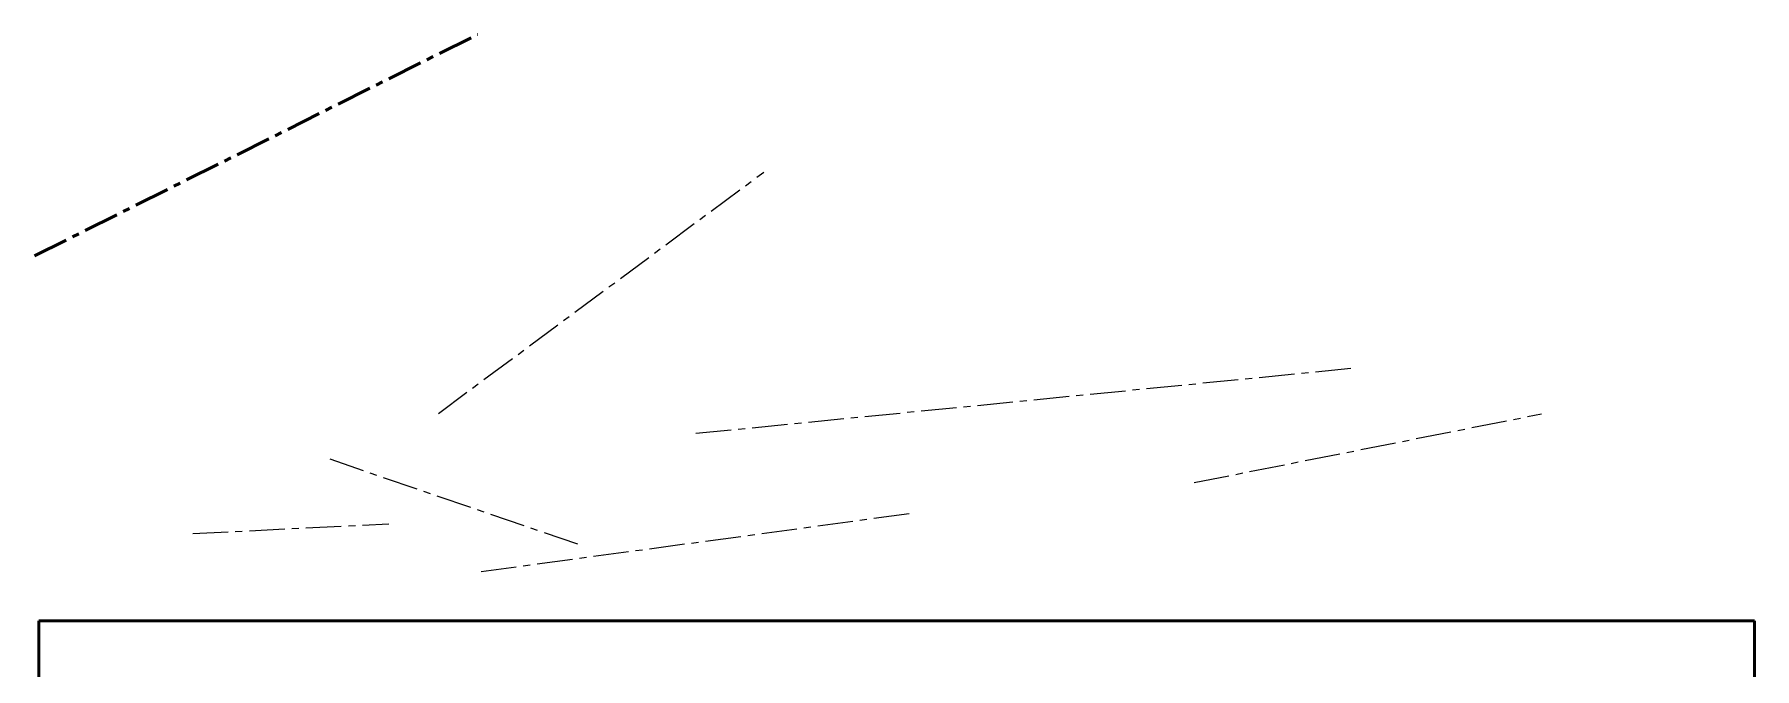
# Model space of a CAD drawing. Header units: millimetres. Extents: x -1 to 420, y 0 to 441.
# Drawn here: x -1.1 to 420, y 285.3 to 440.6 of the extents above; entities that cross this region are included whole.
import ezdxf

# ---------------------------------------------------------------- set-up
doc = ezdxf.new("R2010")
doc.units = ezdxf.units.MM
doc.header["$LTSCALE"] = 23.1
doc.linetypes.add('ACAD_ISO04W100', pattern=[30, 24, -3, 0, -3])
doc.linetypes.add('CENTER', pattern=[0.6, 0.375, -0.075, 0.075, -0.075])
doc.layers.add('3D', color=20, linetype='CONTINUOUS', plot=False)
for name, color, linetype in [('chu', 140, 'CONTINUOUS'), ('demension', 161, 'ACAD_ISO04W100'), ('flutes', 2, 'CONTINUOUS'), ('truc', 240, 'ACAD_ISO04W100')]:
    doc.layers.add(name, color=color, linetype=linetype)
doc.layers.add('khung', color=212, linetype='CONTINUOUS', lineweight=50)

msp = doc.modelspace()

# ---------------------------------------------------------------- linework, layer by layer
at = {"layer": '3D', "linetype": 'CENTER'}
msp.add_line((282.7958, 330.8594), (367.8281, 347.6902), dxfattribs=at)
at = {"layer": 'chu', "linetype": 'CENTER'}
msp.add_line((71.2283, 336.6435), (132.0447, 315.7851), dxfattribs=at)
at = {"layer": 'demension', "linetype": 'CENTER'}
msp.add_line((321.1594, 358.7591), (159.8119, 342.7533), dxfattribs=at)
at = {"layer": 'flutes', "linetype": 'CENTER'}
for p, q in [((97.8339, 347.8154), (177.4399, 406.8634)), ((108.2976, 309.0792), (213.846, 323.407))]:
    msp.add_line(p, q, dxfattribs=at)
at = {"layer": 'khung', "linetype": 'CENTER'}
msp.add_line((-1.0705, 386.3774), (107.4832, 440.6051), dxfattribs=at)
at = {"layer": 'khung'}
for p, q in [((0, 0), (0, 297)), ((0, 297), (420, 297)), ((420, 0), (420, 297))]:
    msp.add_line(p, q, dxfattribs=at)
at = {"layer": 'truc', "linetype": 'CENTER'}
msp.add_line((37.7137, 318.3778), (85.6924, 320.7988), dxfattribs=at)

doc.saveas('drawing.dxf')
